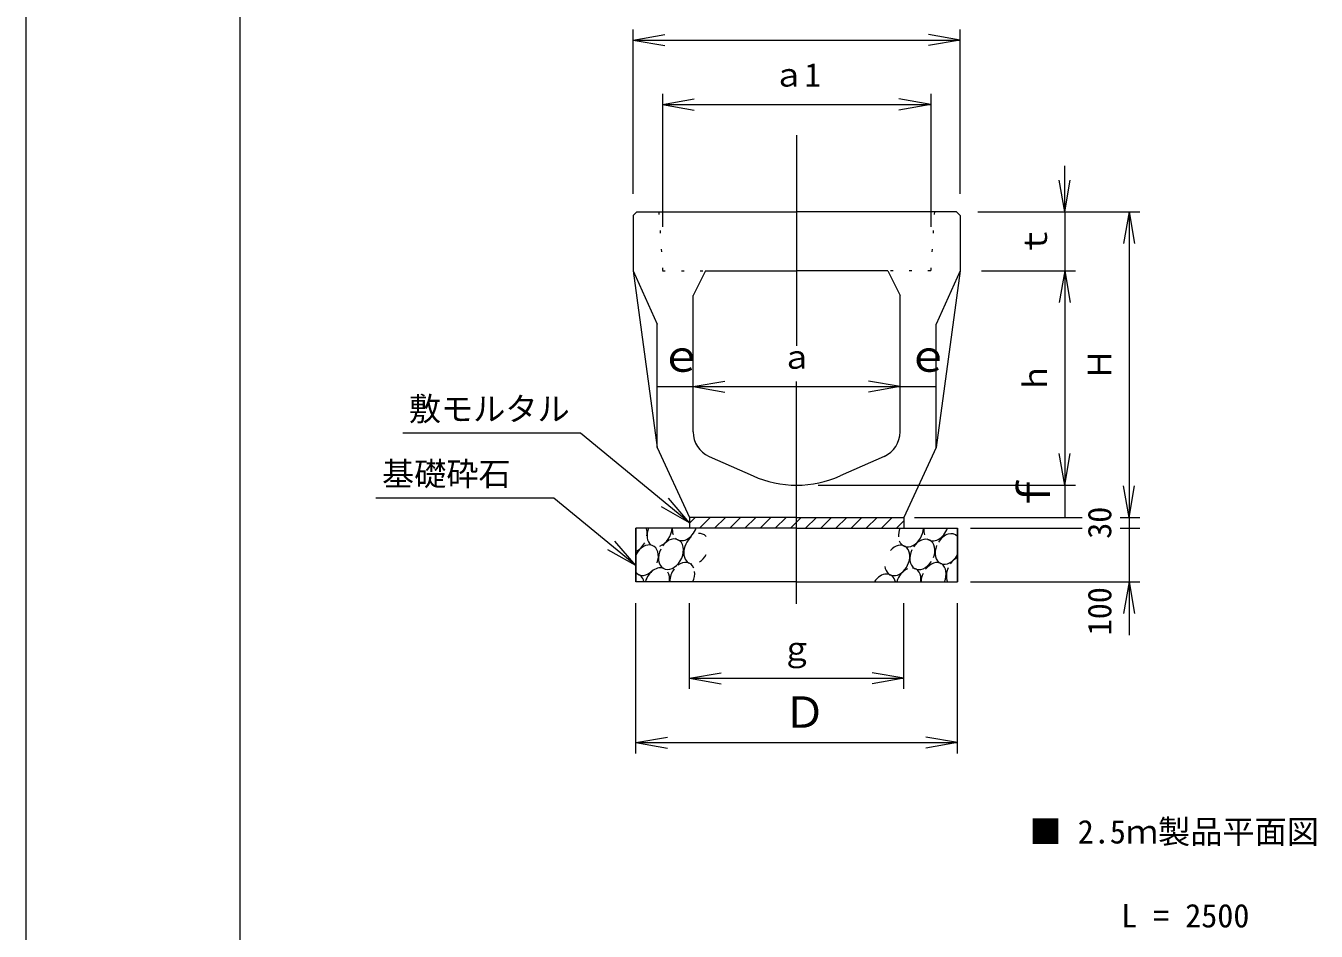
# Model space of a CAD drawing. Units: millimetres, scale not verified. Extents: x 1335 to 18532, y 1277 to 13928.
# Drawn here: x 14352 to 16759, y 10977 to 12665 of the extents above; entities that cross this region are included whole.
import ezdxf
from ezdxf.enums import TextEntityAlignment as Align

# ---------------------------------------------------------------- set-up
doc = ezdxf.new("R2010")
doc.units = ezdxf.units.MM
doc.header["$LTSCALE"] = 20
doc.linetypes.add('DOTTED', pattern=[1.75, 0.25, -1.5])
doc.layers.add('0_2', color=4, linetype='Continuous', lineweight=18)
doc.styles.add('ＭＳ ゴシック-5.0-0.0', font='')
doc.styles.get('ＭＳ ゴシック-5.0-0.0').set_extended_font_data('ＭＳ ゴシック-5.0-0.0')

msp = doc.modelspace()

# ---------------------------------------------------------------- linework, layer by layer
at = {"layer": '0_2'}
for p, q in [((14352.38, 13927.73), (14352.38, 7887.73)), ((14752.38, 8197.73), (14752.38, 13233.08)), ((15484.89, 12351.81), (15484.89, 12658.81)), ((16094.89, 12351.81), (16094.89, 12658.81)), ((15484.89, 12638.81), (15543.98, 12649.23)), ((15484.89, 12638.81), (16094.89, 12638.81)), ((15484.89, 12638.81), (15543.98, 12628.4)), ((16094.89, 12638.81), (16035.8, 12649.23)), ((16094.89, 12638.81), (16035.8, 12628.4)), ((15539.89, 12538.81), (15539.89, 12290.65)), ((16039.89, 12538.81), (16039.89, 12290.65)), ((15539.89, 12518.81), (15598.98, 12529.23)), ((15539.89, 12518.81), (16039.89, 12518.81)), ((15539.89, 12518.81), (15598.98, 12508.4)), ((16039.89, 12518.81), (15980.8, 12529.23)), ((16039.89, 12518.81), (15980.8, 12508.4)), ((15789.89, 12461.39), (15789.89, 12068.5)), ((16289.89, 12318.81), (16289.89, 12404.3)), ((16289.89, 12318.81), (16279.47, 12377.9)), ((16289.89, 12318.81), (16300.31, 12377.9)), ((16127.89, 12318.81), (16429.89, 12318.81)), ((16289.89, 12318.81), (16289.89, 12208.81)), ((16409.89, 12318.81), (16399.47, 12259.73)), ((16409.89, 12318.81), (16409.89, 11748.81)), ((16409.89, 12318.81), (16420.31, 12259.73)), ((15484.89, 12208.81), (15529.89, 11878.81)), ((16094.89, 12208.81), (16049.89, 11878.81)), ((16134.89, 12208.81), (16309.89, 12208.81)), ((16289.89, 12208.81), (16279.47, 12149.73)), ((16289.89, 12208.81), (16289.89, 11808.81)), ((16289.89, 12208.81), (16300.31, 12149.73)), ((15529.89, 11992.69), (16049.89, 11992.69)), ((15596.89, 11992.69), (15655.98, 12003.11)), ((15596.89, 11992.69), (15655.98, 11982.28)), ((15789.89, 11587.73), (15789.89, 12002.45)), ((15982.89, 11992.69), (15923.8, 12003.11)), ((15982.89, 11992.69), (15923.8, 11982.28)), ((15386.84, 11905.82), (15055.35, 11905.82)), ((15589.89, 11738.81), (15386.84, 11905.82)), ((16289.89, 11808.81), (16279.47, 11867.9)), ((16289.89, 11808.81), (16300.31, 11867.9)), ((15829.89, 11808.81), (16309.89, 11808.81)), ((16289.89, 11808.81), (16289.89, 11748.81)), ((16409.89, 11748.81), (16399.47, 11807.9)), ((16409.89, 11748.81), (16420.31, 11807.9)), ((15336.84, 11784.7), (15005.35, 11784.7)), ((15489.89, 11658.81), (15336.84, 11784.7)), ((15589.89, 11738.81), (15537.63, 11768.3)), ((15589.89, 11738.81), (15550.87, 11784.4)), ((15600.48, 11748.81), (15589.89, 11738.23)), ((15628.76, 11748.81), (15608.76, 11728.81)), ((15657.04, 11748.81), (15637.04, 11728.81)), ((15685.33, 11748.81), (15665.33, 11728.81)), ((15713.61, 11748.81), (15693.61, 11728.81)), ((15741.9, 11748.81), (15721.9, 11728.81)), ((15770.18, 11748.81), (15750.18, 11728.81)), ((15798.47, 11748.81), (15778.47, 11728.81)), ((15826.75, 11748.81), (15806.75, 11728.81)), ((15855.03, 11748.81), (15835.03, 11728.81)), ((15883.32, 11748.81), (15863.32, 11728.81)), ((15911.6, 11748.81), (15891.6, 11728.81)), ((15939.89, 11748.81), (15919.89, 11728.81)), ((15968.17, 11748.81), (15948.17, 11728.81)), ((16009.89, 11748.81), (16322.54, 11748.81)), ((16393.36, 11748.81), (16429.89, 11748.81)), ((16409.89, 11748.81), (16409.89, 11728.81)), ((15989.89, 11742.25), (15976.46, 11728.81)), ((16114.28, 11728.81), (16322.54, 11728.81)), ((16393.36, 11728.81), (16429.89, 11728.81)), ((16409.89, 11728.81), (16409.89, 11628.81)), ((15489.89, 11658.81), (15450.87, 11704.4)), ((15489.89, 11658.81), (15437.63, 11688.3)), ((16114.28, 11628.81), (16429.89, 11628.81)), ((16409.89, 11628.81), (16399.47, 11569.73)), ((16409.89, 11628.81), (16409.89, 11528.94)), ((16409.89, 11628.81), (16420.31, 11569.73)), ((15489.89, 11308.81), (15489.89, 11588.81)), ((15589.89, 11428.81), (15589.89, 11588.81)), ((15989.89, 11428.81), (15989.89, 11588.81)), ((16089.89, 11308.81), (16089.89, 11588.81)), ((15589.89, 11448.81), (15648.98, 11459.23)), ((15989.89, 11448.81), (15930.8, 11459.23)), ((15589.89, 11448.81), (15989.89, 11448.81)), ((15589.89, 11448.81), (15648.98, 11438.4)), ((15989.89, 11448.81), (15930.8, 11438.4)), ((15489.89, 11328.81), (15548.98, 11339.23)), ((16089.89, 11328.81), (16030.8, 11339.23)), ((15489.89, 11328.81), (15548.98, 11318.4)), ((15489.89, 11328.81), (16089.89, 11328.81)), ((16089.89, 11328.81), (16030.8, 11318.4))]:
    msp.add_line(p, q, dxfattribs=at)
at = {"layer": '0_2', "color": 2}
for p, q in [((15491.89, 12318.81), (15484.89, 12311.81)), ((15484.89, 12311.81), (15484.89, 12208.81)), ((15491.89, 12318.81), (15789.89, 12318.81)), ((16087.89, 12318.81), (15789.89, 12318.81)), ((16087.89, 12318.81), (16094.89, 12311.81)), ((16094.89, 12311.81), (16094.89, 12208.81)), ((15484.89, 12208.81), (15529.89, 12108.81)), ((15619.89, 12208.81), (15596.89, 12162.81)), ((15619.89, 12208.81), (15789.89, 12208.81)), ((15959.89, 12208.81), (15789.89, 12208.81)), ((15959.89, 12208.81), (15982.89, 12162.81)), ((16094.89, 12208.81), (16049.89, 12108.81)), ((15596.89, 11908.21), (15596.89, 12162.81)), ((15982.89, 11908.21), (15982.89, 12162.81)), ((15529.89, 11878.81), (15529.89, 12108.81)), ((16049.89, 11878.81), (16049.89, 12108.81)), ((15529.89, 11878.81), (15589.89, 11748.81)), ((16049.89, 11878.81), (15989.89, 11748.81)), ((15626.59, 11862.51), (15708.69, 11826.04)), ((15953.19, 11862.51), (15871.08, 11826.04)), ((15789.89, 11748.81), (15589.89, 11748.81)), ((15589.89, 11748.81), (15589.89, 11728.81)), ((15789.89, 11748.81), (15989.89, 11748.81)), ((15989.89, 11748.81), (15989.89, 11728.81)), ((15489.89, 11628.81), (15489.89, 11728.81)), ((15489.89, 11728.81), (15489.89, 11628.81)), ((15789.89, 11728.81), (15489.89, 11728.81)), ((15789.89, 11728.81), (16089.89, 11728.81)), ((16089.89, 11728.81), (16089.89, 11628.81)), ((16089.89, 11628.81), (16089.89, 11728.81)), ((15789.89, 11628.81), (15489.89, 11628.81)), ((15789.89, 11628.81), (16089.89, 11628.81))]:
    msp.add_line(p, q, dxfattribs=at)
at = {"layer": '0_2', "linetype": 'DOTTED'}
for p, q in [((15532.89, 12318.81), (15539.89, 12208.81)), ((16046.89, 12318.81), (16039.89, 12208.81)), ((15539.89, 12208.81), (15619.89, 12208.81)), ((16039.89, 12208.81), (15959.89, 12208.81))]:
    msp.add_line(p, q, dxfattribs=at)
at = {"layer": '0_2', "color": 2}
for centre, radius, start, end in [((15646.89, 11908.21), 50, 180, 246.04774), ((15932.89, 11908.21), 50, 293.95226, 0), ((15789.89, 12008.81), 200, 246.04774, 270), ((15789.89, 12008.81), 200, 270, 293.95226)]:
    msp.add_arc(centre, radius, start, end, dxfattribs=at)
at = {"layer": '0_2'}
for centre, start_param, end_param in [((15534.27, 11722.61), 1.6822672, 3.0041978), ((15487.83, 11711.87), 5.1474802, 5.7147216), ((15534.27, 11722.61), 3.7709083, 5.2928579), ((15581.35, 11733.82), 2.0795248, 2.547628), ((15581.35, 11733.82), 2.9199025, 4.8956003), ((16003.12, 11722.21), 1.6822672, 2.2705704), ((16003.12, 11722.21), 2.5502995, 5.2928579), ((16050.2, 11733.42), 2.0795248, 2.5744435), ((16050.2, 11733.42), 2.9579169, 4.8956003), ((16071.58, 11689.95), 6.0011175, 7.7378401), ((15487.83, 11711.87), 3.8493841, 4.6902001), ((15508.71, 11668.96), 4.8928581, 7.840068), ((15555.5, 11680.19), 1.5802698, 7.6313716), ((15602.73, 11690.35), 1.0316857, 3.395071), ((15602.73, 11690.35), 6.0011175, 6.7364116), ((15977.56, 11668.56), 2.320676, 7.4860293), ((16024.35, 11679.78), 4.8597842, 7.6713492), ((16071.58, 11689.95), 1.6954897, 4.6625812), ((15602.73, 11690.35), 4.0306578, 4.6625812), ((16024.35, 11679.78), 1.6079237, 4.5711327), ((16092.43, 11647.38), 0.7283933, 1.3802926), ((15508.71, 11668.96), 2.8236307, 4.347989), ((15529.56, 11626.38), 0.0324618, 1.8168834), ((15576.5, 11636.57), 1.3150626, 2.1784748), ((15576.5, 11636.57), 5.7286705, 7.256989), ((15576.5, 11636.57), 4.7966503, 5.462491), ((15998.41, 11625.98), 0.7069732, 1.8168834), ((15998.41, 11625.98), 5.1582417, 6.5669059), ((16045.35, 11636.17), 4.7966503, 7.602652), ((16092.43, 11647.38), 1.6544758, 2.6284553), ((15482.48, 11615.17), 5.5751573, 6.5743529), ((15529.56, 11626.38), 5.1582417, 5.8599737), ((15951.33, 11614.77), 5.5751573, 7.6831531), ((16045.35, 11636.17), 1.6215093, 2.1784748)]:
    msp.add_ellipse(centre, major_axis=(13.56, 26.74), ratio=0.710984, start_param=start_param, end_param=end_param, dxfattribs=at)

# ---------------------------------------------------------------- texts
at = {"layer": '0_2', "color": 7, "style": 'ＭＳ ゴシック-5.0-0.0'}
for s, height, p in [('ａ1', 43.99, (15744.95, 12538.83)), ('ｅ', 58.65, (15534.89, 12002.69)), ('ａ', 43.99, (15759.95, 12012.7)), ('ｅ', 58.65, (15994.89, 12002.69)), ('敷モルタル', 43.99, (15066.72, 11915.9)), ('基礎砕石', 43.99, (15016.72, 11794.77)), ('ｇ', 43.99, (15759.95, 11468.83)), ('Ｄ', 58.65, (15764.89, 11338.81)), ('■ 2.5ｍ製品平面図', 43.99, (16224.23, 11127.49)), ('L = 2500', 43.99, (16394.91, 10970.97))]:
    msp.add_text(s, height=height, dxfattribs=at).set_placement(p, align=Align.BOTTOM_LEFT)
for s, height, p in [('ｔ', 43.99, (16269.96, 12233.83)), ('Ｈ', 43.99, (16389.96, 12003.83)), ('ｈ', 43.99, (16269.96, 11978.83)), ('ｆ', 58.65, (16279.89, 11753.81)), ('30', 43.99, (16389.95, 11708.86)), ('100', 43.99, (16389.95, 11528.99))]:
    msp.add_text(s, height=height, rotation=90, dxfattribs=at).set_placement(p, align=Align.BOTTOM_LEFT)

doc.saveas('drawing.dxf')
